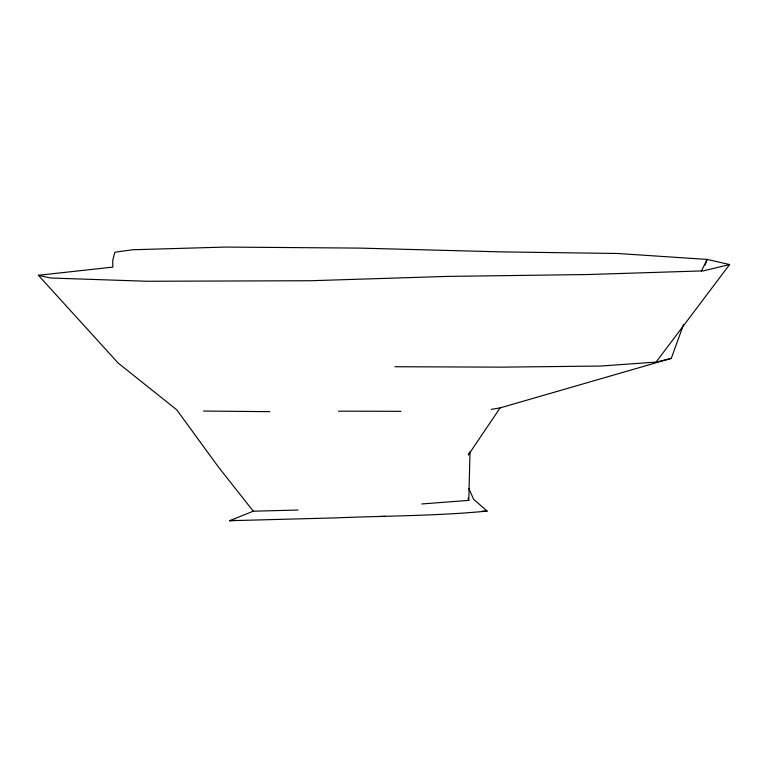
<?xml version="1.0" encoding="UTF-8"?>
<svg xmlns="http://www.w3.org/2000/svg" width="768" height="768" viewBox="0 0 768 768"><rect width="100%" height="100%" fill="white"/><g stroke="black" fill="none" stroke-linecap="round" stroke-linejoin="round"><path stroke-width="1.15" d="M421.814 503.962L468.797 500.381L470.026 451.718L468.326 454.982L500.122 407.904L671.29 358.378L683.51 324.643M705.101 265.046L707.136 259.421L729.6 264.538L656.074 362.093L600.73 366.048L501.667 367.142L394.886 366.739M701.29 271.19L707.136 259.421L617.664 253.488L501.542 251.885L359.328 248.102L225.59 247.066L132.739 249.754L114.845 252.23L112.685 260.486L112.867 267.101L38.4 275.29L118.205 363.11L176.678 409.747L218.515 467.146L253.306 511.2L298.042 510.038M468.768 488.381L473.587 499.229L487.123 511.075C437.05 516 386.515 515.75 336.24 517.862L229.526 520.723L253.306 511.2M656.074 362.093L671.29 358.378M729.6 264.538L703.258 270.874L588.413 274.512L446.784 276.413L310.694 280.733L147.283 281.261L50.486 278.016L38.4 275.29M379.958 516.528L385.277 516.346M491.222 409.354L500.122 407.904M229.526 520.723L236.093 520.32M482.352 511.142L487.123 511.075M338.486 411.158L400.925 411.322M203.587 411.043L269.846 411.667M468.019 498.115L468.797 500.381"/></g></svg>
